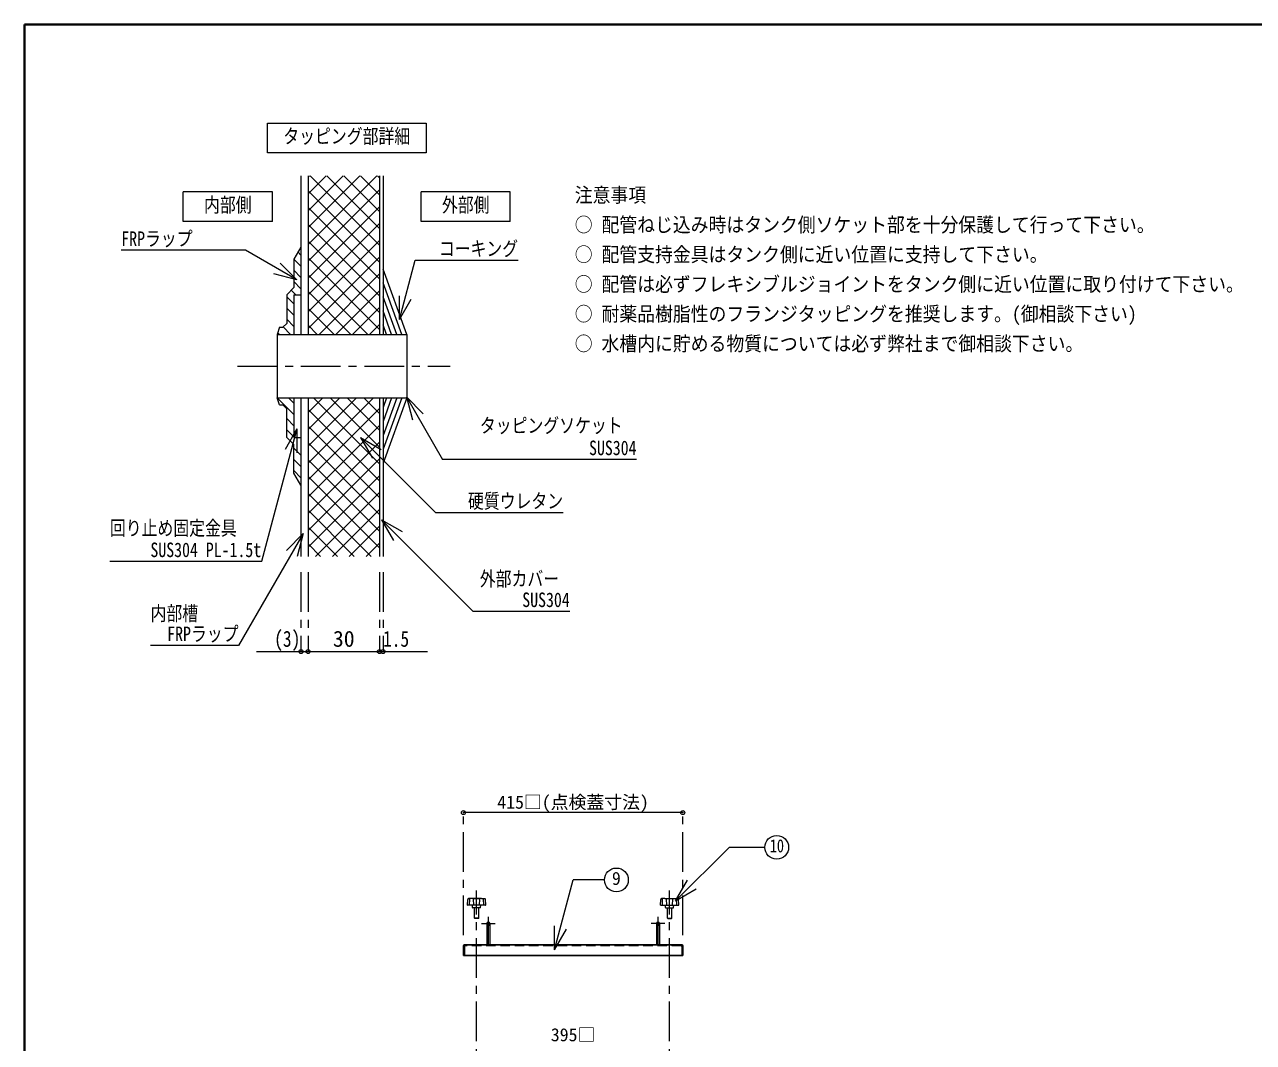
# Model space of a CAD drawing. Units: millimetres at full size, sheet at 1:15; details may follow other scales. Extents: x -3184 to 2891, y -2037 to 2178.
# Drawn here: x -3184 to -860, y 252 to 2178 of the extents above; entities that cross this region are included whole.
import ezdxf
from ezdxf.enums import TextEntityAlignment as Align

# ---------------------------------------------------------------- set-up
doc = ezdxf.new("R2010")
doc.units = ezdxf.units.MM
doc.header["$LTSCALE"] = 15
doc.header["$PDMODE"] = 32
doc.header["$PDSIZE"] = 7.5
doc.linetypes.add('CHAIN1', pattern=[8, 5, -1, 1, -1])
doc.linetypes.add('DASHED1', pattern=[1.8, 1.2, -0.6])
doc.layers.add('0-0', color=7, linetype='Continuous', lineweight=18)
doc.styles.add('ＭＳ ゴシック', font='')
doc.styles.get('ＭＳ ゴシック').set_extended_font_data('MS Gothic')

msp = doc.modelspace()

# ---------------------------------------------------------------- linework, layer by layer
at = {"layer": '0-0', "color": 1, "lineweight": 40}
for p in [(-3184.2, -2037.13), (2890.8, 2177.87)]:
    msp.add_line(p, (-3184.2, 2177.87), dxfattribs=at)
at = {"layer": '0-0'}
for p, q in [((-2661.45, 1891.62), (-2661.45, 1591.62)), ((-2647.95, 1891.62), (-2647.95, 1591.62)), ((-2512.95, 1891.62), (-2512.95, 1591.62)), ((-2506.2, 1891.62), (-2506.2, 1591.62)), ((-2766.33, 1750.88), (-3001.34, 1750.88)), ((-2669.24, 1694.82), (-2766.33, 1750.88)), ((-2661.45, 1756.62), (-2674.95, 1734.12)), ((-2669.24, 1694.82), (-2701.06, 1726.64)), ((-2674.95, 1734.12), (-2674.95, 1680.12)), ((-2475.24, 1619.59), (-2445.13, 1731.96)), ((-2445.13, 1731.96), (-2250.77, 1731.96)), ((-2669.24, 1694.82), (-2712.7, 1706.47)), ((-2461.2, 1591.62), (-2506.2, 1715.26)), ((-2674.95, 1680.12), (-2688.45, 1666.62)), ((-2470.78, 1591.62), (-2506.2, 1688.94)), ((-2688.45, 1666.62), (-2688.45, 1612.62)), ((-2674.95, 1666.62), (-2661.45, 1666.62)), ((-2674.95, 1666.62), (-2674.95, 1591.62)), ((-2480.36, 1591.62), (-2506.2, 1662.63)), ((-2475.24, 1619.59), (-2475.24, 1664.59)), ((-2475.24, 1619.59), (-2452.74, 1658.56)), ((-2489.93, 1591.62), (-2506.2, 1636.31)), ((-2701.95, 1605.12), (-2706.45, 1591.62)), ((-2701.95, 1605.12), (-2695.95, 1605.12)), ((-2695.95, 1605.12), (-2688.45, 1612.62)), ((-2499.51, 1591.62), (-2506.2, 1610)), ((-2706.45, 1591.62), (-2706.45, 1471.62)), ((-2706.45, 1591.62), (-2461.2, 1591.62)), ((-2461.2, 1591.62), (-2461.2, 1471.62)), ((-2701.95, 1458.12), (-2706.45, 1471.62)), ((-2706.45, 1471.62), (-2461.2, 1471.62)), ((-2661.45, 1471.62), (-2661.45, 1171.62)), ((-2647.95, 1471.62), (-2647.95, 1171.62)), ((-2512.95, 1471.62), (-2512.95, 1171.62)), ((-2506.2, 1471.62), (-2506.2, 1171.62)), ((-2461.2, 1471.62), (-2506.2, 1347.98)), ((-2470.78, 1471.62), (-2506.2, 1374.3)), ((-2480.36, 1471.62), (-2506.2, 1400.61)), ((-2489.93, 1471.62), (-2506.2, 1426.93)), ((-2499.51, 1471.62), (-2506.2, 1453.24)), ((-2462.05, 1473.28), (-2450.4, 1429.82)), ((-2462.05, 1473.28), (-2430.23, 1441.46)), ((-2462.05, 1473.28), (-2393.77, 1355.02)), ((-2701.95, 1458.12), (-2695.95, 1458.12)), ((-2695.95, 1458.12), (-2688.45, 1450.62)), ((-2688.45, 1396.62), (-2688.45, 1450.62)), ((-2668.98, 1412.9), (-2736.17, 1162.14)), ((-2668.98, 1412.9), (-2691.48, 1373.93)), ((-2674.95, 1383.12), (-2688.45, 1396.62)), ((-2668.98, 1412.9), (-2668.98, 1367.9)), ((-2548.8, 1396.31), (-2509.83, 1373.81)), ((-2548.8, 1396.31), (-2526.3, 1357.34)), ((-2548.8, 1396.31), (-2406.94, 1254.45)), ((-2674.95, 1329.12), (-2674.95, 1383.12)), ((-2026.62, 1355.02), (-2393.77, 1355.02)), ((-2661.45, 1306.62), (-2674.95, 1329.12)), ((-2509.19, 1240.97), (-2470.22, 1218.47)), ((-2509.19, 1240.97), (-2486.69, 1202)), ((-2509.19, 1240.97), (-2335.82, 1067.6)), ((-2406.94, 1254.45), (-2165.55, 1254.45)), ((-2657.26, 1214.78), (-2779.44, 1003.17)), ((-2657.26, 1214.78), (-2689.08, 1182.96)), ((-2657.26, 1214.78), (-2668.91, 1171.31)), ((-2735.61, 1162.14), (-3022.84, 1162.14)), ((-2152.88, 1067.6), (-2335.82, 1067.6)), ((-2779.44, 1003.17), (-2945.88, 1003.17)), ((-1952.76, 520.23), (-1851.76, 621.23)), ((-1784.13, 621.23), (-1851.76, 621.23)), ((-2181.96, 427.5), (-2146.58, 559.54)), ((-2087.35, 559.54), (-2146.58, 559.54)), ((-1952.76, 520.23), (-1930.26, 559.2)), ((-1952.76, 520.23), (-1913.79, 542.73)), ((-2346.37, 512.08), (-2346.03, 522.6)), ((-2312.43, 511.67), (-2345.97, 511.67)), ((-2338.61, 524.46), (-2344.52, 524.15)), ((-2342.75, 511.67), (-2342.36, 523.31)), ((-2320.21, 524.47), (-2338.19, 524.47)), ((-2336.83, 507.24), (-2337.2, 511.67)), ((-2334.69, 511.67), (-2335.07, 523.31)), ((-2323.72, 511.67), (-2323.33, 523.31)), ((-2321.57, 507.24), (-2321.2, 511.67)), ((-2319.79, 524.46), (-2313.89, 524.15)), ((-2315.65, 511.67), (-2316.04, 523.31)), ((-2312.03, 512.08), (-2312.37, 522.6)), ((-1981.37, 512.08), (-1981.03, 522.6)), ((-1980.97, 511.67), (-1947.43, 511.67)), ((-1973.61, 524.46), (-1979.52, 524.15)), ((-1977.75, 511.67), (-1977.36, 523.31)), ((-1973.19, 524.47), (-1955.21, 524.47)), ((-1971.83, 507.24), (-1972.2, 511.67)), ((-1969.69, 511.67), (-1970.07, 523.31)), ((-1958.72, 511.67), (-1958.33, 523.31)), ((-1956.57, 507.24), (-1956.2, 511.67)), ((-1954.79, 524.46), (-1948.89, 524.15)), ((-1950.65, 511.67), (-1951.04, 523.31)), ((-1947.03, 512.08), (-1947.37, 522.6)), ((-2321.97, 506.87), (-2336.43, 506.87)), ((-2333.2, 487.37), (-2333.2, 506.87)), ((-2325.2, 487.37), (-2325.2, 506.87)), ((-1971.43, 506.87), (-1956.97, 506.87)), ((-1968.2, 487.37), (-1968.2, 506.87)), ((-1960.2, 487.37), (-1960.2, 506.87)), ((-2325.2, 487.37), (-2333.2, 487.37)), ((-2181.96, 427.5), (-2181.96, 472.5)), ((-2181.96, 427.5), (-2159.46, 466.47)), ((-1968.2, 487.37), (-1960.2, 487.37))]:
    msp.add_line(p, q, dxfattribs=at)
at = {"layer": '0-0', "color": 4, "lineweight": 9}
for p, q in [((-2647.95, 1761.88), (-2518.22, 1891.62)), ((-2647.95, 1793.7), (-2550.04, 1891.62)), ((-2647.95, 1825.52), (-2581.86, 1891.62)), ((-2647.95, 1857.34), (-2613.68, 1891.62)), ((-2647.95, 1889.16), (-2645.5, 1891.62)), ((-2644.24, 1891.62), (-2512.95, 1760.34)), ((-2612.42, 1891.62), (-2512.95, 1792.15)), ((-2580.6, 1891.62), (-2512.95, 1823.97)), ((-2548.78, 1891.62), (-2512.95, 1855.79)), ((-2516.96, 1891.62), (-2512.95, 1887.61)), ((-2647.95, 1730.06), (-2512.95, 1865.06)), ((-2647.95, 1863.52), (-2512.95, 1728.52)), ((-2647.95, 1698.24), (-2512.95, 1833.24)), ((-2647.95, 1831.7), (-2512.95, 1696.7)), ((-2647.95, 1666.42), (-2512.95, 1801.42)), ((-2647.95, 1799.88), (-2512.95, 1664.88)), ((-2647.95, 1634.6), (-2512.95, 1769.6)), ((-2647.95, 1768.06), (-2512.95, 1633.06)), ((-2667, 1747.38), (-2661.45, 1741.83)), ((-2674.95, 1734.12), (-2661.45, 1720.62)), ((-2647.95, 1602.79), (-2512.95, 1737.79)), ((-2647.95, 1736.24), (-2512.95, 1601.24)), ((-2674.95, 1712.91), (-2661.45, 1699.41)), ((-2647.95, 1704.42), (-2535.16, 1591.62)), ((-2627.3, 1591.62), (-2512.95, 1705.97)), ((-2679.77, 1675.3), (-2671.09, 1666.62)), ((-2674.95, 1691.69), (-2661.45, 1678.19)), ((-2595.48, 1591.62), (-2512.95, 1674.15)), ((-2688.45, 1662.77), (-2674.95, 1649.27)), ((-2647.95, 1672.6), (-2566.98, 1591.62)), ((-2688.45, 1641.55), (-2674.95, 1628.05)), ((-2647.95, 1640.78), (-2598.8, 1591.62)), ((-2563.66, 1591.62), (-2512.95, 1642.33)), ((-2695.2, 1605.87), (-2680.94, 1591.62)), ((-2688.45, 1620.34), (-2674.95, 1606.84)), ((-2647.95, 1608.96), (-2630.62, 1591.62)), ((-2531.84, 1591.62), (-2512.95, 1610.51)), ((-2705.38, 1594.84), (-2702.16, 1591.62)), ((-2706.45, 1471.62), (-2674.95, 1440.12)), ((-2685.24, 1471.62), (-2674.95, 1461.33)), ((-2647.95, 1348.23), (-2524.56, 1471.62)), ((-2647.95, 1380.05), (-2556.38, 1471.62)), ((-2647.95, 1411.87), (-2588.2, 1471.62)), ((-2647.95, 1443.69), (-2620.02, 1471.62)), ((-2637.89, 1471.62), (-2512.95, 1346.68)), ((-2606.07, 1471.62), (-2512.95, 1378.5)), ((-2574.25, 1471.62), (-2512.95, 1410.32)), ((-2542.43, 1471.62), (-2512.95, 1442.14)), ((-2647.95, 1316.41), (-2512.95, 1451.41)), ((-2647.95, 1449.86), (-2512.95, 1314.86)), ((-2688.45, 1432.41), (-2674.95, 1418.91)), ((-2647.95, 1284.59), (-2512.95, 1419.59)), ((-2647.95, 1418.04), (-2512.95, 1283.04)), ((-2688.45, 1411.19), (-2674.95, 1397.69)), ((-2674.95, 1376.48), (-2661.45, 1362.98)), ((-2647.95, 1252.77), (-2512.95, 1387.77)), ((-2647.95, 1386.22), (-2512.95, 1251.22)), ((-2674.95, 1355.27), (-2661.45, 1341.77)), ((-2647.95, 1220.95), (-2512.95, 1355.95)), ((-2647.95, 1354.4), (-2512.95, 1219.4)), ((-2674.95, 1334.05), (-2661.45, 1320.55)), ((-2647.95, 1189.13), (-2512.95, 1324.13)), ((-2647.95, 1322.58), (-2512.95, 1187.58)), ((-2647.95, 1290.76), (-2528.81, 1171.62)), ((-2633.64, 1171.62), (-2512.95, 1292.31)), ((-2647.95, 1258.94), (-2560.63, 1171.62)), ((-2601.82, 1171.62), (-2512.95, 1260.49)), ((-2647.95, 1227.12), (-2592.45, 1171.62)), ((-2570, 1171.62), (-2512.95, 1228.67)), ((-2647.95, 1195.3), (-2624.27, 1171.62)), ((-2538.18, 1171.62), (-2512.95, 1196.85)), ((-2745.83, 991.62), (-2647.95, 991.62)), ((-2647.95, 991.62), (-2512.95, 991.62)), ((-2512.95, 991.62), (-2421.83, 991.62)), ((-1939.2, 686.87), (-2354.2, 686.87)), ((-2310.2, 476.87), (-2310.2, 436.87)), ((-2304.2, 476.87), (-2304.2, 436.87)), ((-1989.2, 476.87), (-1989.2, 436.87)), ((-1983.2, 476.87), (-1983.2, 436.87))]:
    msp.add_line(p, q, dxfattribs=at)
at = {"layer": '0-0', "color": 3}
for p, q in [((-2715.45, 1861.62), (-2884.2, 1861.62)), ((-2715.45, 1805.37), (-2715.45, 1861.62)), ((-2265.45, 1861.62), (-2434.2, 1861.62)), ((-2434.2, 1805.37), (-2434.2, 1861.62)), ((-2265.45, 1805.37), (-2265.45, 1861.62)), ((-2265.45, 1805.37), (-2434.2, 1805.37))]:
    msp.add_line(p, q, dxfattribs=at)
at = {"layer": '0-0', "color": 4, "linetype": 'CHAIN1', "lineweight": 9}
for p, q in [((-2781.45, 1531.62), (-2379.45, 1531.62)), ((-2661.45, 1141.62), (-2661.45, 991.62)), ((-2647.95, 1141.62), (-2647.95, 991.62)), ((-2512.95, 1141.62), (-2512.95, 991.62)), ((-2506.2, 1141.62), (-2506.2, 991.62)), ((-2354.2, 454.87), (-2354.2, 686.87)), ((-1939.2, 454.87), (-1939.2, 686.87)), ((-2329.2, -105.63), (-2329.2, 539.47)), ((-1964.2, -105.63), (-1964.2, 539.47)), ((-2307.2, 489.87), (-2307.2, 436.87)), ((-1986.2, 489.87), (-1986.2, 436.87)), ((-2320.2, 476.87), (-2294.2, 476.87)), ((-1973.2, 476.87), (-1999.2, 476.87))]:
    msp.add_line(p, q, dxfattribs=at)
at = {"layer": '0-0', "color": 5, "lineweight": 25}
for p, q in [((-2354.2, 434.87), (-2354.2, 416.87)), ((-1941.2, 436.87), (-2352.2, 436.87)), ((-1939.2, 434.87), (-1939.2, 416.87)), ((-1939.2, 416.87), (-2354.2, 416.87))]:
    msp.add_line(p, q, dxfattribs=at)
at = {"layer": '0-0', "linetype": 'DASHED1'}
for p, q in [((-2352.2, 433.87), (-2352.2, 416.87)), ((-1942.2, 434.87), (-2351.2, 434.87)), ((-2334.2, 434.87), (-2334.2, 436.87)), ((-2324.2, 434.87), (-2324.2, 436.87)), ((-1969.2, 434.87), (-1969.2, 436.87)), ((-1959.2, 434.87), (-1959.2, 436.87)), ((-1941.2, 433.87), (-1941.2, 416.87))]:
    msp.add_line(p, q, dxfattribs=at)
at = {"layer": '0-0', "color": 3}
msp.add_lwpolyline([(-2724.83, 1991.62), (-2424.83, 1991.62), (-2424.83, 1935.37), (-2724.83, 1935.37)], close=True, dxfattribs=at)
msp.add_lwpolyline([(-2715.45, 1805.37), (-2884.2, 1805.37), (-2884.2, 1861.62)], dxfattribs=at)
at = {"layer": '0-0'}
for points in [[(-2674.95, 1471.62), (-2674.95, 1396.62), (-2661.45, 1396.62)], [(-2325.2, 487.37), (-2325.7, 486.87), (-2332.7, 486.87), (-2333.2, 487.37)], [(-1968.2, 487.37), (-1967.7, 486.87), (-1960.7, 486.87), (-1960.2, 487.37)]]:
    msp.add_lwpolyline(points, dxfattribs=at)
for centre in [(-1761.63, 621.23), (-2064.85, 559.54)]:
    msp.add_circle(centre, 22.5, dxfattribs=at)
for centre, radius, start, end in [((-2345.97, 512.07), 0.4, 178.15415, 270), ((-2344.43, 522.55), 1.6, 93.01913, 178.15415), ((-2344.81, 522.01), 1.66, 93.02757, 128.73305), ((-2344.74, 515.7), 7.97, 72.62002, 91.09064), ((-2338.19, 516.47), 8, 90, 93.01913), ((-2334.67, 523.32), 0.4, 97.29873, 181.90915), ((-2329.2, 480.6), 43.47, 82.70127, 97.29873), ((-2323.73, 523.32), 0.4, 358.09085, 82.70127), ((-2320.21, 516.47), 8, 86.98087, 90), ((-2313.66, 515.7), 7.97, 88.90936, 107.37998), ((-2313.97, 522.55), 1.6, 1.84585, 86.98087), ((-2313.6, 522.01), 1.66, 51.26695, 86.97243), ((-2312.43, 512.07), 0.4, 270, 1.84585), ((-1980.97, 512.07), 0.4, 178.15415, 270), ((-1979.43, 522.55), 1.6, 93.01913, 178.15415), ((-1979.81, 522.01), 1.66, 93.02757, 128.73305), ((-1979.74, 515.7), 7.97, 72.62002, 91.09064), ((-1973.19, 516.47), 8, 90, 93.01913), ((-1969.67, 523.32), 0.4, 97.29873, 181.90915), ((-1964.2, 480.6), 43.47, 82.70127, 97.29873), ((-1958.73, 523.32), 0.4, 358.09085, 82.70127), ((-1955.21, 516.47), 8, 86.98087, 90), ((-1948.66, 515.7), 7.97, 88.90936, 107.37998), ((-1948.97, 522.55), 1.6, 1.84585, 86.98087), ((-1948.6, 522.01), 1.66, 51.26695, 86.97243), ((-1947.43, 512.07), 0.4, 270, 1.84585), ((-2336.43, 507.27), 0.4, 184.76364, 270), ((-2321.97, 507.27), 0.4, 270, 355.23636), ((-1971.43, 507.27), 0.4, 184.76364, 270), ((-1956.97, 507.27), 0.4, 270, 355.23636)]:
    msp.add_arc(centre, radius, start, end, dxfattribs=at)
at = {"layer": '0-0', "color": 4, "lineweight": 9}
for centre in [(-2307.2, 476.87), (-1986.2, 476.87)]:
    msp.add_arc(centre, 3, 360, 180, dxfattribs=at)
at = {"layer": '0-0', "color": 4, "linetype": 'DASHED1', "lineweight": 9}
for centre in [(-2307.2, 476.87), (-1986.2, 476.87)]:
    msp.add_arc(centre, 3, 180, 0, dxfattribs=at)
at = {"layer": '0-0', "color": 5, "lineweight": 25}
for centre, start, end in [((-2352.2, 434.87), 90, 180), ((-1941.2, 434.87), 0, 90)]:
    msp.add_arc(centre, 2, start, end, dxfattribs=at)
at = {"layer": '0-0', "linetype": 'DASHED1'}
for centre, start, end in [((-2351.2, 433.87), 90, 180), ((-1942.2, 433.87), 0, 90)]:
    msp.add_arc(centre, 1, start, end, dxfattribs=at)
at = {"layer": '0-0', "color": 1}
for p in [(-2661.45, 991.62), (-2647.95, 991.62), (-2512.95, 991.62), (-2506.2, 991.62), (-2354.2, 686.87), (-1939.2, 686.87)]:
    msp.add_point(p, dxfattribs=at)

# ---------------------------------------------------------------- texts
at = {"layer": '0-0', "style": 'ＭＳ ゴシック'}
for s, height, width, p in [('タッピング部詳細', 27.49, 0.8, (-2694.83, 1944.74)), ('注意事項', 27.49, 0.9, (-2143.58, 1833.49)), ('内部側', 27.49, 0.8, (-2844.83, 1814.74)), ('外部側', 27.49, 0.8, (-2394.83, 1814.74)), ('○ 配管ねじ込み時はタンク側ソケット部を十分保護して行って下さい。', 27.49, 0.9, (-2143.58, 1777.24)), ('FRPラップ', 27.49, 0.8, (-3001.34, 1750.88)), ('コーキング', 27.49, 0.8, (-2400.77, 1731.96)), ('○ 配管支持金具はタンク側に近い位置に支持して下さい。', 27.49, 0.9, (-2143.58, 1720.99)), ('○ 配管は必ずフレキシブルジョイントをタンク側に近い位置に取り付けて下さい。', 27.49, 0.9, (-2143.58, 1664.74)), ('○ 耐薬品樹脂性のフランジタッピングを推奨します。(御相談下さい)', 27.49, 0.9, (-2143.58, 1608.49)), ('○ 水槽内に貯める物質については必ず弊社まで御相談下さい。', 27.49, 0.9, (-2143.58, 1552.24)), ('タッピングソケット', 27.49, 0.8, (-2323.03, 1397.35)), ('SUS304', 27.49, 0.8, (-2116.62, 1355.02)), ('硬質ウレタン', 27.49, 0.8, (-2345.55, 1254.45)), ('回り止め固定金具', 27.49, 0.8, (-3022.84, 1203.3)), ('SUS304 PL-1.5t', 27.49, 0.8, (-2946.17, 1162.14)), ('外部カバー', 27.49, 0.8, (-2323.22, 1107.43)), ('SUS304', 27.49, 0.8, (-2242.88, 1067.6)), ('内部槽', 27.49, 0.8, (-2945.88, 1041.93)), ('FRPラップ', 27.49, 0.8, (-2914.44, 1003.17)), ('(3)', 30.24, 0.8, (-2712.08, 991.62)), ('1.5', 30.24, 0.8, (-2506.2, 991.62)), ('10', 24.74, 0.8, (-1774.76, 604.35))]:
    msp.add_text(s, height=height, dxfattribs=dict(at, width=width)).set_placement(p, align=Align.BOTTOM_LEFT)
for s, height, p in [('30', 30.24, (-2601.08, 991.62)), ('415□(点検蓋寸法)', 24.74, (-2290.14, 686.87)), ('9', 24.74, (-2073.28, 542.67)), ('395□', 24.74, (-2188.89, 246.87))]:
    msp.add_text(s, height=height, dxfattribs=at).set_placement(p, align=Align.BOTTOM_LEFT)

doc.saveas('drawing.dxf')
